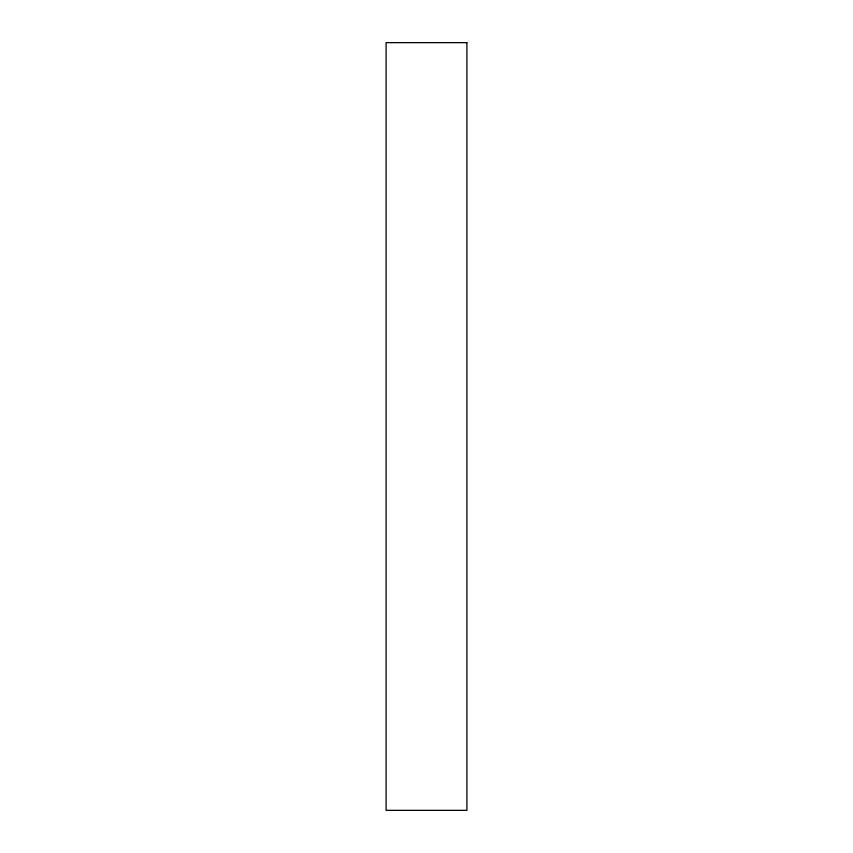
<?xml version="1.0" encoding="UTF-8"?>
<svg xmlns="http://www.w3.org/2000/svg" width="853" height="853" viewBox="0 0 853 853"><rect width="100%" height="100%" fill="white"/><g stroke="black" fill="none" stroke-linecap="round" stroke-linejoin="round"><path stroke-width="1.28" d="M466.9 42.65L386.1 42.65L386.1 810.35L466.9 810.35L466.9 42.65"/></g></svg>
